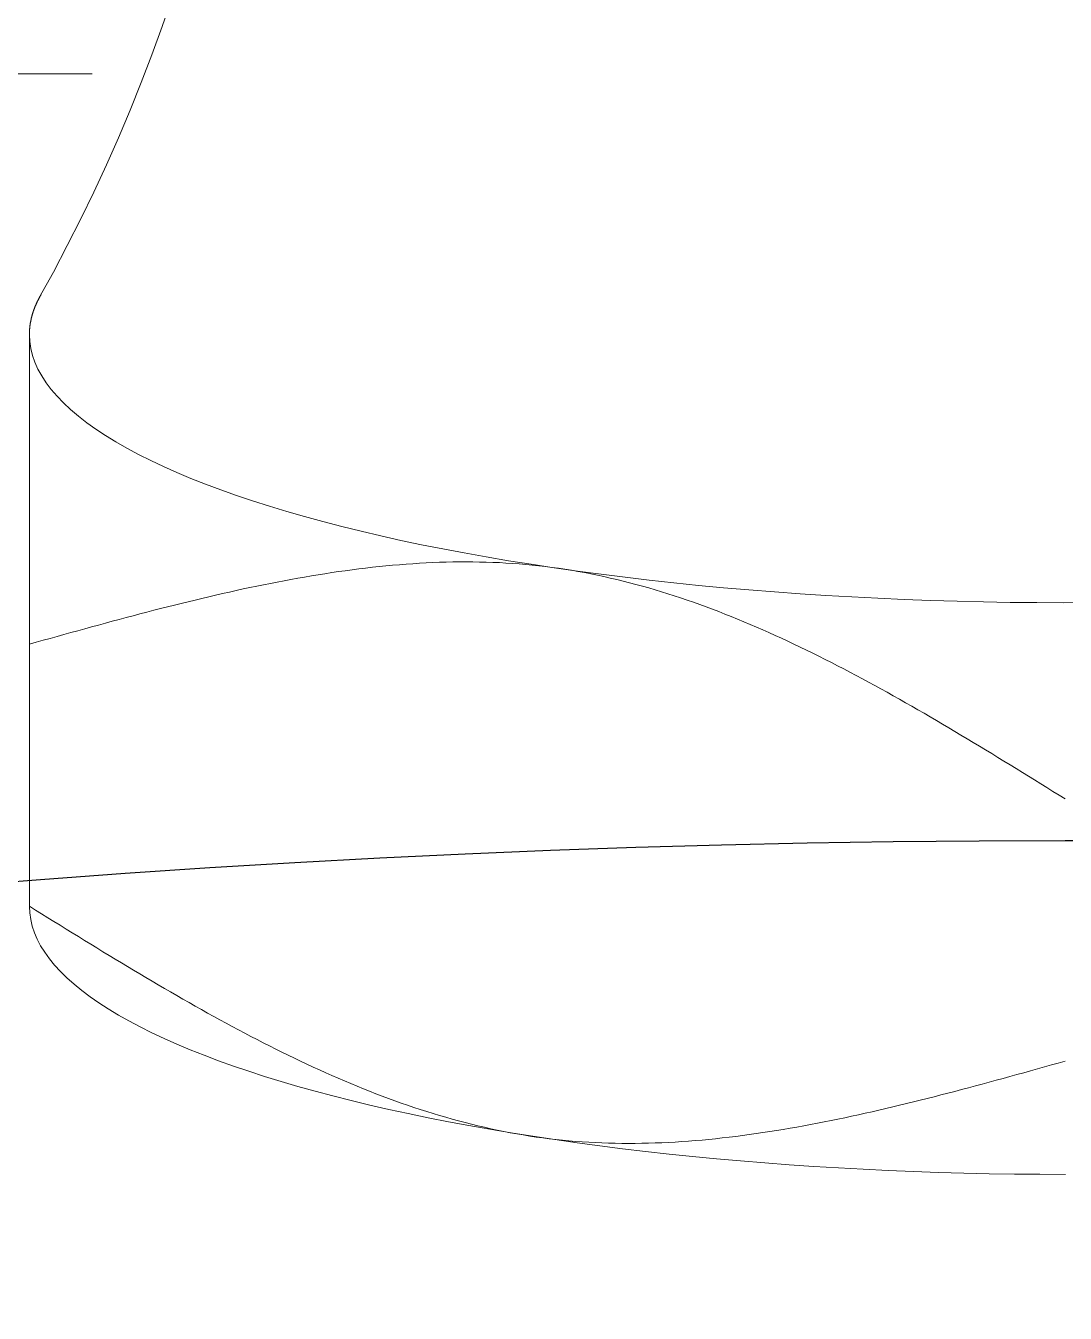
# Model space of a CAD drawing. Header units: millimetres. Extents: x 0 to 38884, y -3675 to 8056.
# Drawn here: x 13821.945 to 13825.458, y 3641.249 to 3645.6 of the extents above; entities that cross this region are included whole.
import ezdxf

# ---------------------------------------------------------------- set-up
doc = ezdxf.new("R2010")
doc.units = ezdxf.units.MM
doc.header["$LTSCALE"] = 2.4
doc.linetypes.add('CENTER2', pattern=[28.575, 19.05, -3.175, 3.175, -3.175])
doc.linetypes.add('HIDDEN', pattern=[9.525, 6.35, -3.175])
doc.layers.add('04_HIDDEN', color=2, linetype='HIDDEN', lineweight=13)
doc.layers.add('05_CENTER', color=4, linetype='CENTER2', lineweight=13)

# ---------------------------------------------------------------- blocks, each defined once
blk = doc.blocks.new('MUCFC207b_1')
at = {"color": 0}
for p, q in [((-7, 47.591), (-3.2877, 47.591)), ((-3.4768, 46.8136), (-3.4772, 46.8126)), ((-3.4763, 46.8147), (-3.4768, 46.8136)), ((-3.4758, 46.8157), (-3.4763, 46.8147)), ((-3.4753, 46.8168), (-3.4758, 46.8157)), ((-3.4748, 46.8178), (-3.4753, 46.8168)), ((-3.4743, 46.8189), (-3.4748, 46.8178)), ((-3.4738, 46.82), (-3.4743, 46.8189)), ((-3.4733, 46.821), (-3.4738, 46.82)), ((-3.4728, 46.8221), (-3.4733, 46.821)), ((-3.4723, 46.8231), (-3.4728, 46.8221)), ((-3.4718, 46.8242), (-3.4723, 46.8231)), ((-3.4713, 46.8252), (-3.4718, 46.8242)), ((-3.4707, 46.8263), (-3.4713, 46.8252)), ((-3.4702, 46.8274), (-3.4707, 46.8263)), ((-3.4697, 46.8284), (-3.4702, 46.8274)), ((-3.4691, 46.8295), (-3.4697, 46.8284)), ((-3.4686, 46.8305), (-3.4691, 46.8295)), ((-3.468, 46.8316), (-3.4686, 46.8305)), ((-3.4675, 46.8326), (-3.468, 46.8316)), ((-3.4669, 46.8337), (-3.4675, 46.8326)), ((-3.4663, 46.8347), (-3.4669, 46.8337)), ((-3.4658, 46.8358), (-3.4663, 46.8347)), ((-3.4652, 46.8369), (-3.4658, 46.8358)), ((-3.4646, 46.8379), (-3.4652, 46.8369)), ((-3.464, 46.839), (-3.4646, 46.8379)), ((-3.4634, 46.84), (-3.464, 46.839)), ((-3.4628, 46.8411), (-3.4634, 46.84)), ((-3.4622, 46.8421), (-3.4628, 46.8411)), ((-3.4616, 46.8432), (-3.4622, 46.8421)), ((-3.461, 46.8442), (-3.4616, 46.8432)), ((-3.4604, 46.8453), (-3.461, 46.8442)), ((-3.4921, 46.7701), (-3.4924, 46.769)), ((-3.4919, 46.7712), (-3.4921, 46.7701)), ((-3.4916, 46.7722), (-3.4919, 46.7712)), ((-3.4913, 46.7733), (-3.4916, 46.7722)), ((-3.491, 46.7744), (-3.4913, 46.7733)), ((-3.4907, 46.7754), (-3.491, 46.7744)), ((-3.4904, 46.7765), (-3.4907, 46.7754)), ((-3.4901, 46.7775), (-3.4904, 46.7765)), ((-3.4898, 46.7786), (-3.4901, 46.7775)), ((-3.4895, 46.7797), (-3.4898, 46.7786)), ((-3.4891, 46.7807), (-3.4895, 46.7797)), ((-3.4888, 46.7818), (-3.4891, 46.7807)), ((-3.4885, 46.7829), (-3.4888, 46.7818)), ((-3.4881, 46.7839), (-3.4885, 46.7829)), ((-3.4878, 46.785), (-3.4881, 46.7839)), ((-3.4875, 46.786), (-3.4878, 46.785)), ((-3.4871, 46.7871), (-3.4875, 46.786)), ((-3.4868, 46.7882), (-3.4871, 46.7871)), ((-3.4864, 46.7892), (-3.4868, 46.7882)), ((-3.486, 46.7903), (-3.4864, 46.7892)), ((-3.4857, 46.7914), (-3.486, 46.7903)), ((-3.4853, 46.7924), (-3.4857, 46.7914)), ((-3.4849, 46.7935), (-3.4853, 46.7924)), ((-3.4845, 46.7945), (-3.4849, 46.7935)), ((-3.4841, 46.7956), (-3.4845, 46.7945)), ((-3.4837, 46.7967), (-3.4841, 46.7956)), ((-3.4833, 46.7977), (-3.4837, 46.7967)), ((-3.4829, 46.7988), (-3.4833, 46.7977)), ((-3.4825, 46.7998), (-3.4829, 46.7988)), ((-3.4821, 46.8009), (-3.4825, 46.7998)), ((-3.4817, 46.802), (-3.4821, 46.8009)), ((-3.4813, 46.803), (-3.4817, 46.802)), ((-3.4808, 46.8041), (-3.4813, 46.803)), ((-3.4804, 46.8051), (-3.4808, 46.8041)), ((-3.48, 46.8062), (-3.4804, 46.8051)), ((-3.4795, 46.8073), (-3.48, 46.8062)), ((-3.4791, 46.8083), (-3.4795, 46.8073)), ((-3.4786, 46.8094), (-3.4791, 46.8083)), ((-3.4782, 46.8104), (-3.4786, 46.8094)), ((-3.4777, 46.8115), (-3.4782, 46.8104)), ((-3.4772, 46.8126), (-3.4777, 46.8115)), ((-3.4994, 46.7265), (-3.4995, 46.7254)), ((-3.4993, 46.7275), (-3.4994, 46.7265)), ((-3.4992, 46.7286), (-3.4993, 46.7275)), ((-3.4991, 46.7297), (-3.4992, 46.7286)), ((-3.499, 46.7307), (-3.4991, 46.7297)), ((-3.4989, 46.7318), (-3.499, 46.7307)), ((-3.4988, 46.7329), (-3.4989, 46.7318)), ((-3.4987, 46.7339), (-3.4988, 46.7329)), ((-3.4986, 46.735), (-3.4987, 46.7339)), ((-3.4985, 46.7361), (-3.4986, 46.735)), ((-3.4984, 46.7371), (-3.4985, 46.7361)), ((-3.4982, 46.7382), (-3.4984, 46.7371)), ((-3.4981, 46.7392), (-3.4982, 46.7382)), ((-3.498, 46.7403), (-3.4981, 46.7392)), ((-3.4978, 46.7414), (-3.498, 46.7403)), ((-3.4977, 46.7424), (-3.4978, 46.7414)), ((-3.4975, 46.7435), (-3.4977, 46.7424)), ((-3.4974, 46.7446), (-3.4975, 46.7435)), ((-3.4972, 46.7456), (-3.4974, 46.7446)), ((-3.497, 46.7467), (-3.4972, 46.7456)), ((-3.4969, 46.7478), (-3.497, 46.7467)), ((-3.4967, 46.7488), (-3.4969, 46.7478)), ((-3.4965, 46.7499), (-3.4967, 46.7488)), ((-3.4963, 46.751), (-3.4965, 46.7499)), ((-3.4961, 46.752), (-3.4963, 46.751)), ((-3.4959, 46.7531), (-3.4961, 46.752)), ((-3.4957, 46.7542), (-3.4959, 46.7531)), ((-3.4955, 46.7552), (-3.4957, 46.7542)), ((-3.4953, 46.7563), (-3.4955, 46.7552)), ((-3.4951, 46.7573), (-3.4953, 46.7563)), ((-3.4949, 46.7584), (-3.4951, 46.7573)), ((-3.4946, 46.7595), (-3.4949, 46.7584)), ((-3.4944, 46.7605), (-3.4946, 46.7595)), ((-3.4942, 46.7616), (-3.4944, 46.7605)), ((-3.4939, 46.7627), (-3.4942, 46.7616)), ((-3.4937, 46.7637), (-3.4939, 46.7627)), ((-3.4935, 46.7648), (-3.4937, 46.7637)), ((-3.4932, 46.7659), (-3.4935, 46.7648)), ((-3.4929, 46.7669), (-3.4932, 46.7659)), ((-3.4927, 46.768), (-3.4929, 46.7669)), ((-3.4924, 46.769), (-3.4927, 46.768)), ((-3.4999, 46.7147), (-3.5, 46.7137)), ((-3.5, 46.7137), (-3.5, 46.7126)), ((-3.5, 46.7126), (-3.5, 46.7116)), ((-3.5, 46.7116), (-3.5, 46.7105)), ((-3.5, 46.7105), (-3.5, 46.7094)), ((-3.5, 44.7773), (-3.5, 46.7097)), ((-3.5, 46.6875), (-3.5, 46.7094)), ((-3.5, 46.7092), (-3.4988, 46.6859)), ((-3.5, 46.6639), (-3.5, 46.6875)), ((-3.4998, 46.7179), (-3.4999, 46.7169)), ((-3.4999, 46.7169), (-3.4999, 46.7158)), ((-3.4999, 46.7158), (-3.4999, 46.7147)), ((-3.4997, 46.7211), (-3.4998, 46.7201)), ((-3.4998, 46.7201), (-3.4998, 46.719)), ((-3.4998, 46.719), (-3.4998, 46.7179)), ((-3.4996, 46.7222), (-3.4997, 46.7211)), ((-3.4995, 46.7243), (-3.4996, 46.7233)), ((-3.4996, 46.7233), (-3.4996, 46.7222)), ((-3.4995, 46.7254), (-3.4995, 46.7243)), ((-3.4988, 46.6859), (-3.4953, 46.6626)), ((-3.5, 46.6386), (-3.5, 46.6639)), ((-3.4953, 46.6626), (-3.4895, 46.6394)), ((-3.4895, 46.6394), (-3.4814, 46.6162)), ((-3.5, 46.6114), (-3.5, 46.6386)), ((-3.5, 46.5825), (-3.5, 46.6114)), ((-3.4814, 46.6162), (-3.471, 46.593)), ((-3.5, 46.5518), (-3.5, 46.5825)), ((-3.471, 46.593), (-3.4583, 46.57)), ((-3.4583, 46.57), (-3.4433, 46.547)), ((-3.5, 46.5193), (-3.5, 46.5518)), ((-3.5, 46.485), (-3.5, 46.5193)), ((-3.4433, 46.547), (-3.426, 46.5241)), ((-3.426, 46.5241), (-3.4065, 46.5014)), ((-3.5, 46.4489), (-3.5, 46.485)), ((-3.4065, 46.5014), (-3.3847, 46.4788)), ((-3.3847, 46.4788), (-3.3606, 46.4563)), ((-3.5, 46.4109), (-3.5, 46.4489)), ((-3.3606, 46.4563), (-3.3344, 46.434)), ((-3.3344, 46.434), (-3.3059, 46.4119)), ((-3.5, 46.371), (-3.5, 46.4109)), ((-3.3059, 46.4119), (-3.2753, 46.39)), ((-3.2753, 46.39), (-3.2424, 46.3683)), ((-3.5, 46.3292), (-3.5, 46.371)), ((-3.2424, 46.3683), (-3.2075, 46.3469)), ((-3.2075, 46.3469), (-3.1704, 46.3256)), ((-3.5, 46.2854), (-3.5, 46.3292)), ((-3.1704, 46.3256), (-3.1312, 46.3047)), ((-3.1312, 46.3047), (-3.09, 46.284)), ((-3.5, 46.2397), (-3.5, 46.2854)), ((-3.09, 46.284), (-3.0467, 46.2635)), ((-3.0467, 46.2635), (-3.0014, 46.2434)), ((-3.5, 46.1919), (-3.5, 46.2397)), ((-3.0014, 46.2434), (-2.9541, 46.2236)), ((-2.9541, 46.2236), (-2.9048, 46.2041)), ((-2.9048, 46.2041), (-2.8537, 46.1849)), ((-3.5, 46.1421), (-3.5, 46.1919)), ((-2.8537, 46.1849), (-2.8006, 46.1661)), ((-2.8006, 46.1661), (-2.7457, 46.1476)), ((-3.5, 46.0902), (-3.5, 46.1421)), ((-2.7457, 46.1476), (-2.689, 46.1296)), ((-2.689, 46.1296), (-2.6305, 46.1119)), ((-3.5, 46.0361), (-3.5, 46.0902)), ((-2.6305, 46.1119), (-2.5702, 46.0945)), ((-2.5702, 46.0945), (-2.5083, 46.0776)), ((-2.5083, 46.0776), (-2.4447, 46.0612)), ((-3.5, 45.9799), (-3.5, 46.0361)), ((-2.4447, 46.0612), (-2.3795, 46.0451)), ((-2.3795, 46.0451), (-2.3127, 46.0295)), ((-2.3127, 46.0295), (-2.2444, 46.0143)), ((-2.2444, 46.0143), (-2.1746, 45.9996)), ((-2.1746, 45.9996), (-2.1033, 45.9854)), ((-3.5, 45.9214), (-3.5, 45.9799)), ((-2.1033, 45.9854), (-2.0307, 45.9716)), ((-2.0307, 45.9716), (-1.9567, 45.9583)), ((-1.9567, 45.9583), (-1.8814, 45.9456)), ((-1.8814, 45.9456), (-1.8049, 45.9333)), ((-3.5, 45.8605), (-3.5, 45.9214)), ((-2.5242, 45.8981), (-2.5013, 45.9017)), ((-2.5013, 45.9017), (-2.4783, 45.9052)), ((-2.4783, 45.9052), (-2.4554, 45.9086)), ((-2.4554, 45.9086), (-2.4325, 45.9118)), ((-2.4325, 45.9118), (-2.4096, 45.9149)), ((-2.4096, 45.9149), (-2.3868, 45.9178)), ((-2.3868, 45.9178), (-2.3639, 45.9206)), ((-2.3639, 45.9206), (-2.3411, 45.9232)), ((-2.3411, 45.9232), (-2.3183, 45.9256)), ((-2.3183, 45.9256), (-2.2955, 45.9279)), ((-2.2955, 45.9279), (-2.2727, 45.93)), ((-2.2727, 45.93), (-2.25, 45.932)), ((-2.25, 45.932), (-2.2273, 45.9338)), ((-2.2273, 45.9338), (-2.2046, 45.9354)), ((-2.2046, 45.9354), (-2.182, 45.9368)), ((-2.182, 45.9368), (-2.1593, 45.9381)), ((-2.1593, 45.9381), (-2.1367, 45.9391)), ((-2.1367, 45.9391), (-2.1141, 45.94)), ((-2.1141, 45.94), (-2.0916, 45.9407)), ((-2.0916, 45.9407), (-2.069, 45.9412)), ((-2.069, 45.9412), (-2.0465, 45.9415)), ((-2.0465, 45.9415), (-2.024, 45.9415)), ((-2.024, 45.9415), (-2.0016, 45.9414)), ((-2.0016, 45.9414), (-1.9792, 45.9411)), ((-1.9792, 45.9411), (-1.9568, 45.9406)), ((-1.9568, 45.9406), (-1.9344, 45.9398)), ((-1.9344, 45.9398), (-1.9121, 45.9389)), ((-1.9121, 45.9389), (-1.8898, 45.9377)), ((-1.8898, 45.9377), (-1.8675, 45.9363)), ((-1.8675, 45.9363), (-1.8453, 45.9346)), ((-1.8453, 45.9346), (-1.8231, 45.9328)), ((-1.8231, 45.9328), (-1.8009, 45.9307)), ((-1.8049, 45.9333), (-1.7272, 45.9215)), ((-1.8009, 45.9307), (-1.7788, 45.9283)), ((-1.7788, 45.9283), (-1.7566, 45.9257)), ((-1.7566, 45.9257), (-1.7346, 45.9229)), ((-1.7346, 45.9229), (-1.7125, 45.9199)), ((-1.7272, 45.9215), (-1.6483, 45.9103)), ((-1.7125, 45.9199), (-1.6905, 45.9166)), ((-1.6905, 45.9166), (-1.6685, 45.913)), ((-1.6685, 45.913), (-1.6466, 45.9093)), ((-1.6483, 45.9103), (-1.5684, 45.8996)), ((-1.6466, 45.9093), (-1.6247, 45.9053)), ((-1.6247, 45.9053), (-1.6028, 45.901)), ((-1.6028, 45.901), (-1.5809, 45.8966)), ((-1.5684, 45.8996), (-1.4874, 45.8894)), ((-3.5, 45.7973), (-3.5, 45.8605)), ((-2.7548, 45.8548), (-2.7317, 45.8596)), ((-2.7317, 45.8596), (-2.7086, 45.8644)), ((-2.7086, 45.8644), (-2.6855, 45.869)), ((-2.6855, 45.869), (-2.6624, 45.8735)), ((-2.6624, 45.8735), (-2.6393, 45.8779)), ((-2.6393, 45.8779), (-2.6163, 45.8822)), ((-2.6163, 45.8822), (-2.5933, 45.8863)), ((-2.5933, 45.8863), (-2.5702, 45.8904)), ((-2.5702, 45.8904), (-2.5472, 45.8943)), ((-2.5472, 45.8943), (-2.5242, 45.8981)), ((-1.5809, 45.8966), (-1.5591, 45.8919)), ((-1.5591, 45.8919), (-1.5373, 45.887)), ((-1.5373, 45.887), (-1.5156, 45.8819)), ((-1.5156, 45.8819), (-1.4938, 45.8766)), ((-1.4938, 45.8766), (-1.4721, 45.8711)), ((-1.4874, 45.8894), (-1.4055, 45.8798)), ((-1.4721, 45.8711), (-1.4504, 45.8654)), ((-1.4504, 45.8654), (-1.4288, 45.8594)), ((-1.4288, 45.8594), (-1.4072, 45.8533)), ((-1.4055, 45.8798), (-1.3226, 45.8707)), ((-1.3226, 45.8707), (-1.2388, 45.8622)), ((-1.2388, 45.8622), (-1.1542, 45.8542)), ((-2.9636, 45.807), (-2.9403, 45.8127)), ((-2.9403, 45.8127), (-2.9171, 45.8182)), ((-2.9171, 45.8182), (-2.8939, 45.8237)), ((-2.8939, 45.8237), (-2.8707, 45.8291)), ((-2.8707, 45.8291), (-2.8475, 45.8345)), ((-2.8475, 45.8345), (-2.8243, 45.8397)), ((-2.8243, 45.8397), (-2.8011, 45.8448)), ((-2.8011, 45.8448), (-2.778, 45.8499)), ((-2.778, 45.8499), (-2.7548, 45.8548)), ((-1.4072, 45.8533), (-1.3856, 45.847)), ((-1.3856, 45.847), (-1.364, 45.8405)), ((-1.364, 45.8405), (-1.3425, 45.8337)), ((-1.3425, 45.8337), (-1.3209, 45.8268)), ((-1.3209, 45.8268), (-1.2995, 45.8197)), ((-1.2995, 45.8197), (-1.278, 45.8125)), ((-1.278, 45.8125), (-1.2566, 45.805)), ((-1.1542, 45.8542), (-1.0689, 45.8468)), ((-1.0689, 45.8468), (-0.9828, 45.84)), ((-0.9828, 45.84), (-0.8961, 45.8337)), ((-0.8961, 45.8337), (-0.8088, 45.8281)), ((-0.8088, 45.8281), (-0.721, 45.823)), ((-0.721, 45.823), (-0.6327, 45.8185)), ((-0.6327, 45.8185), (-0.5439, 45.8146)), ((-0.5439, 45.8146), (-0.4549, 45.8112)), ((-3.5, 45.7316), (-3.5, 45.7973)), ((-3.1265, 45.7656), (-3.1032, 45.7717)), ((-3.1032, 45.7717), (-3.0799, 45.7778)), ((-3.0799, 45.7778), (-3.0566, 45.7838)), ((-3.0566, 45.7838), (-3.0334, 45.7897)), ((-3.0334, 45.7897), (-3.0101, 45.7955)), ((-3.0101, 45.7955), (-2.9868, 45.8013)), ((-2.9868, 45.8013), (-2.9636, 45.807)), ((-1.2566, 45.805), (-1.2351, 45.7974)), ((-1.2351, 45.7974), (-1.2137, 45.7896)), ((-1.2137, 45.7896), (-1.1924, 45.7816)), ((-1.1924, 45.7816), (-1.171, 45.7735)), ((-1.171, 45.7735), (-1.1497, 45.7652)), ((-0.4549, 45.8112), (-0.3655, 45.8085)), ((-0.3655, 45.8085), (-0.2758, 45.8064)), ((-0.2758, 45.8064), (-0.186, 45.8048)), ((-0.186, 45.8048), (-0.0961, 45.8039)), ((-0.0961, 45.8039), (-0.0061, 45.8036)), ((-0.0061, 45.8036), (0.0839, 45.8038)), ((-3.5, 45.6634), (-3.5, 45.7316)), ((-3.2898, 45.7218), (-3.2665, 45.7281)), ((-3.2665, 45.7281), (-3.2431, 45.7345)), ((-3.2431, 45.7345), (-3.2198, 45.7408)), ((-3.2198, 45.7408), (-3.1965, 45.7471)), ((-3.1965, 45.7471), (-3.1731, 45.7533)), ((-3.1731, 45.7533), (-3.1498, 45.7595)), ((-3.1498, 45.7595), (-3.1265, 45.7656)), ((-1.1497, 45.7652), (-1.1284, 45.7567)), ((-1.1284, 45.7567), (-1.1071, 45.7481)), ((-1.1071, 45.7481), (-1.0859, 45.7393)), ((-1.0859, 45.7393), (-1.0646, 45.7303)), ((-1.0646, 45.7303), (-1.0434, 45.7213)), ((-3.4533, 45.6765), (-3.4299, 45.683)), ((-3.4299, 45.683), (-3.4066, 45.6895)), ((-3.4066, 45.6895), (-3.3832, 45.696)), ((-3.3832, 45.696), (-3.3598, 45.7025)), ((-3.3598, 45.7025), (-3.3365, 45.7089)), ((-3.3365, 45.7089), (-3.3132, 45.7153)), ((-3.3132, 45.7153), (-3.2898, 45.7218)), ((-1.0434, 45.7213), (-1.0222, 45.712)), ((-1.0222, 45.712), (-1.0011, 45.7026)), ((-1.0011, 45.7026), (-0.9799, 45.6931)), ((-0.9799, 45.6931), (-0.9588, 45.6835)), ((-0.9588, 45.6835), (-0.9376, 45.6737)), ((-3.5, 45.6634), (-3.4766, 45.6699)), ((-3.5, 45.6634), (-3.5, 44.7776)), ((-3.4766, 45.6699), (-3.4533, 45.6765)), ((-0.9376, 45.6737), (-0.9165, 45.6637)), ((-0.9165, 45.6637), (-0.8954, 45.6537)), ((-0.8954, 45.6537), (-0.8744, 45.6435)), ((-0.8744, 45.6435), (-0.8533, 45.6332)), ((-0.8533, 45.6332), (-0.8323, 45.6228)), ((-0.8323, 45.6228), (-0.8113, 45.6122)), ((-0.8113, 45.6122), (-0.7903, 45.6016)), ((-0.7903, 45.6016), (-0.7693, 45.5908)), ((-0.7693, 45.5908), (-0.7483, 45.5799)), ((-0.7483, 45.5799), (-0.7274, 45.5689)), ((-0.7274, 45.5689), (-0.7064, 45.5578)), ((-0.7064, 45.5578), (-0.6855, 45.5466)), ((-0.6855, 45.5466), (-0.6646, 45.5353)), ((-0.6646, 45.5353), (-0.6437, 45.524)), ((-0.6437, 45.524), (-0.6228, 45.5125)), ((-0.6228, 45.5125), (-0.6019, 45.5009)), ((-0.6019, 45.5009), (-0.5811, 45.4893)), ((-0.5811, 45.4893), (-0.5602, 45.4776)), ((-0.5602, 45.4776), (-0.5394, 45.4657)), ((-0.5394, 45.4657), (-0.5185, 45.4539)), ((-0.5185, 45.4539), (-0.4977, 45.4419)), ((-0.4977, 45.4419), (-0.4769, 45.4299)), ((-0.4769, 45.4299), (-0.4561, 45.4178)), ((-0.4561, 45.4178), (-0.4353, 45.4056)), ((-0.4353, 45.4056), (-0.4145, 45.3934)), ((-0.4145, 45.3934), (-0.3938, 45.3811)), ((-0.3938, 45.3811), (-0.373, 45.3688)), ((-0.373, 45.3688), (-0.3522, 45.3564)), ((-0.3522, 45.3564), (-0.3315, 45.3439)), ((-0.3315, 45.3439), (-0.3107, 45.3314)), ((-0.3107, 45.3314), (-0.29, 45.3189)), ((-0.29, 45.3189), (-0.2692, 45.3063)), ((-0.2692, 45.3063), (-0.2485, 45.2937)), ((-0.2485, 45.2937), (-0.2278, 45.281)), ((-0.2278, 45.281), (-0.2071, 45.2684)), ((-0.2071, 45.2684), (-0.1863, 45.2557)), ((-0.1863, 45.2557), (-0.1656, 45.2429)), ((-0.1656, 45.2429), (-0.1449, 45.2302)), ((-0.1449, 45.2302), (-0.1242, 45.2174)), ((-0.1242, 45.2174), (-0.1035, 45.2046)), ((-0.1035, 45.2046), (-0.0828, 45.1918)), ((-0.0828, 45.1918), (-0.0621, 45.1789)), ((-0.0621, 45.1789), (-0.0414, 45.1661)), ((-0.0414, 45.1661), (-0.0207, 45.1533)), ((-0.0207, 45.1533), (0, 45.1404)), ((-3.5, 44.7776), (-3.4793, 44.7647)), ((-3.5, 44.7773), (-3.4989, 44.7551)), ((-3.4989, 44.7551), (-3.4957, 44.7329)), ((-3.4957, 44.7329), (-3.4905, 44.7107)), ((-3.4793, 44.7647), (-3.4586, 44.7519)), ((-3.4586, 44.7519), (-3.4379, 44.739)), ((-3.4379, 44.739), (-3.4172, 44.7262)), ((-3.4172, 44.7262), (-3.3965, 44.7134)), ((-3.4905, 44.7107), (-3.4831, 44.6885)), ((-3.4831, 44.6885), (-3.4736, 44.6664)), ((-3.3965, 44.7134), (-3.3758, 44.7006)), ((-3.3758, 44.7006), (-3.3551, 44.6878)), ((-3.3551, 44.6878), (-3.3344, 44.6751)), ((-3.4736, 44.6664), (-3.462, 44.6444)), ((-3.462, 44.6444), (-3.4483, 44.6225)), ((-3.3344, 44.6751), (-3.3136, 44.6623)), ((-3.3136, 44.6623), (-3.2929, 44.6496)), ((-3.2929, 44.6496), (-3.2722, 44.6369)), ((-3.4483, 44.6225), (-3.4326, 44.6006)), ((-3.4326, 44.6006), (-3.4148, 44.5789)), ((-3.2722, 44.6369), (-3.2515, 44.6243)), ((-3.2515, 44.6243), (-3.2308, 44.6117)), ((-3.2308, 44.6117), (-3.21, 44.5991)), ((-3.21, 44.5991), (-3.1893, 44.5866)), ((-3.4148, 44.5789), (-3.3949, 44.5572)), ((-3.3949, 44.5572), (-3.373, 44.5357)), ((-3.1893, 44.5866), (-3.1685, 44.5741)), ((-3.1685, 44.5741), (-3.1478, 44.5616)), ((-3.1478, 44.5616), (-3.127, 44.5492)), ((-3.373, 44.5357), (-3.349, 44.5144)), ((-3.349, 44.5144), (-3.3231, 44.4932)), ((-3.127, 44.5492), (-3.1062, 44.5369)), ((-3.1062, 44.5369), (-3.0855, 44.5246)), ((-3.0855, 44.5246), (-3.0647, 44.5124)), ((-3.0647, 44.5124), (-3.0439, 44.5002)), ((-3.3231, 44.4932), (-3.2951, 44.4722)), ((-3.2951, 44.4722), (-3.2652, 44.4514)), ((-3.0439, 44.5002), (-3.0231, 44.4881)), ((-3.0231, 44.4881), (-3.0023, 44.4761)), ((-3.0023, 44.4761), (-2.9814, 44.4641)), ((-2.9814, 44.4641), (-2.9606, 44.4522)), ((-3.2652, 44.4514), (-3.2333, 44.4307)), ((-3.2333, 44.4307), (-3.1994, 44.4103)), ((-2.9606, 44.4522), (-2.9398, 44.4404)), ((-2.9398, 44.4404), (-2.9189, 44.4287)), ((-2.9189, 44.4287), (-2.8981, 44.4171)), ((-3.1994, 44.4103), (-3.1636, 44.3901)), ((-3.1636, 44.3901), (-3.1259, 44.3701)), ((-2.8981, 44.4171), (-2.8772, 44.4055)), ((-2.8772, 44.4055), (-2.8563, 44.394)), ((-2.8563, 44.394), (-2.8354, 44.3826)), ((-2.8354, 44.3826), (-2.8145, 44.3713)), ((-3.1259, 44.3701), (-3.0863, 44.3504)), ((-3.0863, 44.3504), (-3.0449, 44.3309)), ((-2.8145, 44.3713), (-2.7936, 44.3602)), ((-2.7936, 44.3602), (-2.7726, 44.3491)), ((-2.7726, 44.3491), (-2.7517, 44.3381)), ((-2.7517, 44.3381), (-2.7307, 44.3272)), ((-3.0449, 44.3309), (-3.0016, 44.3117)), ((-3.0016, 44.3117), (-2.9566, 44.2928)), ((-2.9566, 44.2928), (-2.9097, 44.2741)), ((-2.7307, 44.3272), (-2.7097, 44.3164)), ((-2.7097, 44.3164), (-2.6887, 44.3058)), ((-2.6887, 44.3058), (-2.6677, 44.2952)), ((-2.6677, 44.2952), (-2.6467, 44.2848)), ((-2.9097, 44.2741), (-2.8611, 44.2558)), ((-2.8611, 44.2558), (-2.8108, 44.2378)), ((-2.6467, 44.2848), (-2.6256, 44.2745)), ((-2.6256, 44.2745), (-2.6046, 44.2643)), ((-2.6046, 44.2643), (-2.5835, 44.2542)), ((-2.5835, 44.2542), (-2.5624, 44.2443)), ((-0.0467, 44.2415), (-0.0234, 44.248)), ((-0.0234, 44.248), (0, 44.2546)), ((-2.8108, 44.2378), (-2.7588, 44.2201)), ((-2.7588, 44.2201), (-2.7051, 44.2027)), ((-2.7051, 44.2027), (-2.6498, 44.1857)), ((-2.5624, 44.2443), (-2.5412, 44.2345)), ((-2.5412, 44.2345), (-2.5201, 44.2249)), ((-2.5201, 44.2249), (-2.4989, 44.2153)), ((-2.4989, 44.2153), (-2.4778, 44.206)), ((-2.4778, 44.206), (-2.4566, 44.1967)), ((-0.1869, 44.2026), (-0.1635, 44.2091)), ((-0.1635, 44.2091), (-0.1402, 44.2155)), ((-0.1402, 44.2155), (-0.1168, 44.222)), ((-0.1168, 44.222), (-0.0934, 44.2285)), ((-0.0934, 44.2285), (-0.0701, 44.235)), ((-0.0701, 44.235), (-0.0467, 44.2415)), ((-2.6498, 44.1857), (-2.5928, 44.1691)), ((-2.5928, 44.1691), (-2.5344, 44.1528)), ((-2.4566, 44.1967), (-2.4354, 44.1876)), ((-2.4354, 44.1876), (-2.4141, 44.1787)), ((-2.4141, 44.1787), (-2.3929, 44.1699)), ((-2.3929, 44.1699), (-2.3716, 44.1613)), ((-2.3716, 44.1613), (-2.3503, 44.1528)), ((-0.3502, 44.1585), (-0.3269, 44.1647)), ((-0.3269, 44.1647), (-0.3035, 44.1709)), ((-0.3035, 44.1709), (-0.2802, 44.1772)), ((-0.2802, 44.1772), (-0.2569, 44.1835)), ((-0.2569, 44.1835), (-0.2335, 44.1898)), ((-0.2335, 44.1898), (-0.2102, 44.1962)), ((-0.2102, 44.1962), (-0.1869, 44.2026)), ((-2.5344, 44.1528), (-2.4744, 44.1369)), ((-2.4744, 44.1369), (-2.4129, 44.1214)), ((-2.4129, 44.1214), (-2.3499, 44.1062)), ((-2.3503, 44.1528), (-2.329, 44.1445)), ((-2.329, 44.1445), (-2.3076, 44.1364)), ((-2.3076, 44.1364), (-2.2863, 44.1284)), ((-2.2863, 44.1284), (-2.2649, 44.1206)), ((-2.2649, 44.1206), (-2.2434, 44.113)), ((-0.5364, 44.111), (-0.5132, 44.1167)), ((-0.5132, 44.1167), (-0.4899, 44.1225)), ((-0.4899, 44.1225), (-0.4666, 44.1283)), ((-0.4666, 44.1283), (-0.4434, 44.1342)), ((-0.4434, 44.1342), (-0.4201, 44.1402)), ((-0.4201, 44.1402), (-0.3968, 44.1462)), ((-0.3968, 44.1462), (-0.3735, 44.1523)), ((-0.3735, 44.1523), (-0.3502, 44.1585)), ((-2.3499, 44.1062), (-2.2856, 44.0915)), ((-2.2856, 44.0915), (-2.2199, 44.0772)), ((-2.2434, 44.113), (-2.222, 44.1055)), ((-2.222, 44.1055), (-2.2005, 44.0982)), ((-2.2199, 44.0772), (-2.1528, 44.0633)), ((-2.2005, 44.0982), (-2.1791, 44.0911)), ((-2.1791, 44.0911), (-2.1575, 44.0842)), ((-2.1575, 44.0842), (-2.136, 44.0775)), ((-2.136, 44.0775), (-2.1144, 44.071)), ((-0.722, 44.0681), (-0.6989, 44.0732)), ((-0.6989, 44.0732), (-0.6757, 44.0783)), ((-0.6757, 44.0783), (-0.6525, 44.0835)), ((-0.6525, 44.0835), (-0.6293, 44.0888)), ((-0.6293, 44.0888), (-0.6061, 44.0943)), ((-0.6061, 44.0943), (-0.5829, 44.0997)), ((-0.5829, 44.0997), (-0.5597, 44.1053)), ((-0.5597, 44.1053), (-0.5364, 44.111)), ((-2.1528, 44.0633), (-2.0844, 44.0499)), ((-2.1144, 44.071), (-2.0928, 44.0647)), ((-2.0928, 44.0647), (-2.0712, 44.0585)), ((-2.0844, 44.0499), (-2.0148, 44.0368)), ((-2.0712, 44.0585), (-2.0496, 44.0526)), ((-2.0496, 44.0526), (-2.0279, 44.0469)), ((-2.0279, 44.0469), (-2.0062, 44.0414)), ((-2.0148, 44.0368), (-1.944, 44.0243)), ((-2.0062, 44.0414), (-1.9844, 44.036)), ((-1.9844, 44.036), (-1.9627, 44.0309)), ((-1.9627, 44.0309), (-1.9409, 44.0261)), ((-0.9298, 44.0276), (-0.9067, 44.0316)), ((-0.9067, 44.0316), (-0.8837, 44.0358)), ((-0.8837, 44.0358), (-0.8607, 44.0401)), ((-0.8607, 44.0401), (-0.8376, 44.0445)), ((-0.8376, 44.0445), (-0.8145, 44.049)), ((-0.8145, 44.049), (-0.7914, 44.0536)), ((-0.7914, 44.0536), (-0.7683, 44.0583)), ((-0.7683, 44.0583), (-0.7452, 44.0632)), ((-0.7452, 44.0632), (-0.722, 44.0681)), ((-1.944, 44.0243), (-1.8719, 44.0122)), ((-1.9409, 44.0261), (-1.9191, 44.0214)), ((-1.9191, 44.0214), (-1.8972, 44.0169)), ((-1.8972, 44.0169), (-1.8753, 44.0127)), ((-1.8753, 44.0127), (-1.8534, 44.0087)), ((-1.8719, 44.0122), (-1.7988, 44.0005)), ((-1.8534, 44.0087), (-1.8315, 44.005)), ((-1.8315, 44.005), (-1.8095, 44.0014)), ((-1.8095, 44.0014), (-1.7875, 43.9981)), ((-1.7988, 44.0005), (-1.7246, 43.9893)), ((-1.7875, 43.9981), (-1.7654, 43.9951)), ((-1.7654, 43.9951), (-1.7434, 43.9922)), ((-1.7434, 43.9922), (-1.7212, 43.9897)), ((-1.7246, 43.9893), (-1.6494, 43.9786)), ((-1.7212, 43.9897), (-1.6991, 43.9873)), ((-1.6991, 43.9873), (-1.6769, 43.9852)), ((-1.6769, 43.9852), (-1.6547, 43.9834)), ((-1.2727, 43.9842), (-1.25, 43.986)), ((-1.25, 43.986), (-1.2273, 43.9879)), ((-1.2273, 43.9879), (-1.2045, 43.9901)), ((-1.2045, 43.9901), (-1.1817, 43.9924)), ((-1.1817, 43.9924), (-1.1589, 43.9948)), ((-1.1589, 43.9948), (-1.1361, 43.9974)), ((-1.1361, 43.9974), (-1.1132, 44.0002)), ((-1.1132, 44.0002), (-1.0904, 44.0031)), ((-1.0904, 44.0031), (-1.0675, 44.0062)), ((-1.0675, 44.0062), (-1.0446, 44.0094)), ((-1.0446, 44.0094), (-1.0217, 44.0128)), ((-1.0217, 44.0128), (-0.9987, 44.0163)), ((-0.9987, 44.0163), (-0.9758, 44.0199)), ((-0.9758, 44.0199), (-0.9528, 44.0237)), ((-0.9528, 44.0237), (-0.9298, 44.0276)), ((-1.6547, 43.9834), (-1.6325, 43.9817)), ((-1.6494, 43.9786), (-1.5731, 43.9684)), ((-1.6325, 43.9817), (-1.6102, 43.9803)), ((-1.6102, 43.9803), (-1.5879, 43.9791)), ((-1.5879, 43.9791), (-1.5656, 43.9782)), ((-1.5731, 43.9684), (-1.4959, 43.9586)), ((-1.5656, 43.9782), (-1.5432, 43.9774)), ((-1.5432, 43.9774), (-1.5208, 43.9769)), ((-1.5208, 43.9769), (-1.4984, 43.9766)), ((-1.4984, 43.9766), (-1.476, 43.9764)), ((-1.4959, 43.9586), (-1.4178, 43.9494)), ((-1.476, 43.9764), (-1.4535, 43.9765)), ((-1.4535, 43.9765), (-1.431, 43.9768)), ((-1.431, 43.9768), (-1.4084, 43.9773)), ((-1.4178, 43.9494), (-1.3388, 43.9406)), ((-1.4084, 43.9773), (-1.3859, 43.978)), ((-1.3859, 43.978), (-1.3633, 43.9789)), ((-1.3633, 43.9789), (-1.3407, 43.9799)), ((-1.3407, 43.9799), (-1.318, 43.9812)), ((-1.318, 43.9812), (-1.2954, 43.9826)), ((-1.2954, 43.9826), (-1.2727, 43.9842)), ((-1.3388, 43.9406), (-1.2591, 43.9323)), ((-1.2591, 43.9323), (-1.1786, 43.9246)), ((-1.1786, 43.9246), (-1.0974, 43.9174)), ((-1.0974, 43.9174), (-1.0155, 43.9107)), ((-1.0155, 43.9107), (-0.933, 43.9045)), ((-0.933, 43.9045), (-0.8499, 43.8988)), ((-0.8499, 43.8988), (-0.7663, 43.8937)), ((-0.7663, 43.8937), (-0.6823, 43.8891)), ((-0.6823, 43.8891), (-0.5979, 43.885)), ((-0.5979, 43.885), (-0.5131, 43.8815)), ((-0.5131, 43.8815), (-0.4279, 43.8785)), ((-0.4279, 43.8785), (-0.3426, 43.8761)), ((-0.3426, 43.8761), (-0.257, 43.8741)), ((-0.257, 43.8741), (-0.1713, 43.8728)), ((-0.1713, 43.8728), (-0.0854, 43.872)), ((-0.0854, 43.872), (0.0005, 43.8717))]:
    blk.add_line(p, q, dxfattribs=at)
for centre, radius, start, end in [((0, 0), 55, 58.13656, 121.86344), ((-8.7041, 49.7614), 6, 330.78009, 346.19807)]:
    blk.add_arc(centre, radius, start, end, dxfattribs=at)
blk = doc.blocks.new('A$C06233B12_1')
at = {"color": 0}
for radius in [115, 45]:
    blk.add_circle((0, 0), radius, dxfattribs=at)
at = {"layer": '04_HIDDEN'}
for radius in [82.6, 77.6]:
    blk.add_circle((0, 0), radius, dxfattribs=at)
at = {"layer": '05_CENTER'}
for radius in [100, 55]:
    blk.add_circle((0, 0), radius, dxfattribs=at)

msp = doc.modelspace()

# ---------------------------------------------------------------- block references
msp.add_blockref('A$C06233B12_1', (13825.4577, 3597.8468))
at = {"layer": '04_HIDDEN', "color": 4}
msp.add_blockref('MUCFC207b_1', (13825.4577, 3597.8468), dxfattribs=at)

doc.saveas('drawing.dxf')
